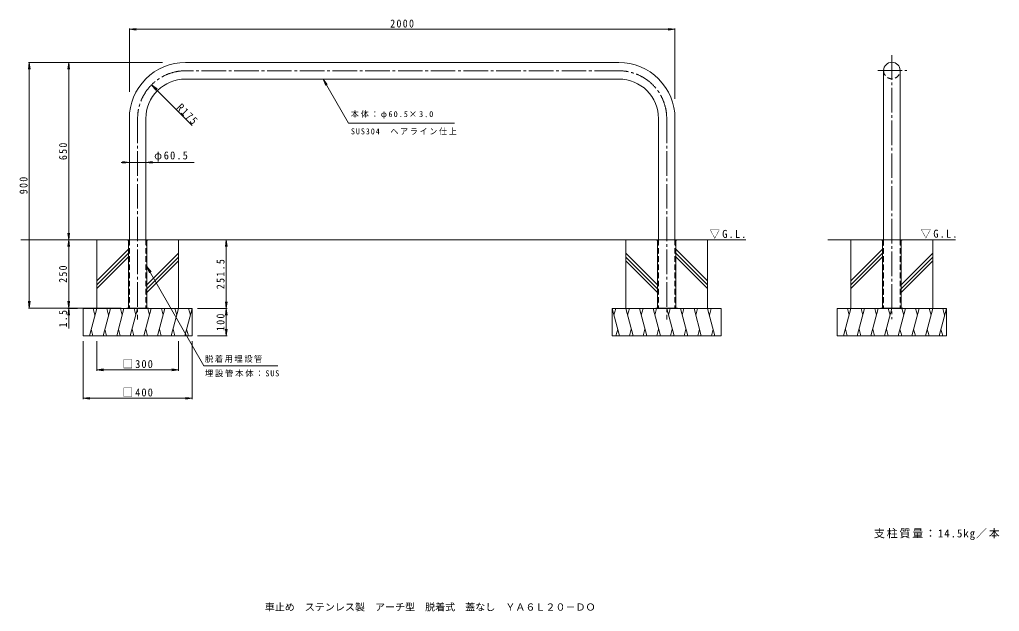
# Model space of a CAD drawing. Units: millimetres, scale not verified. Extents: x -1773 to 1818, y -1378 to 791.
import ezdxf
from ezdxf.enums import TextEntityAlignment as Align

# ---------------------------------------------------------------- set-up
doc = ezdxf.new("R2010")
doc.units = ezdxf.units.MM
doc.header["$LTSCALE"] = 10
doc.linetypes.add('CHAIN2', pattern=[12, 9, -1, 1, -1])
doc.linetypes.add('DASHED2', pattern=[3, 2, -1])
for name, color, linetype, lineweight in [('C-0', 4, 'Continuous', 9), ('C-1', 7, 'Continuous', 9), ('C-2', 3, 'Continuous', 9), ('C-3', 3, 'DASHED2', 9), ('C-4', 7, 'Continuous', 9), ('C-5', 7, 'Continuous', 9), ('C-E', 6, 'Continuous', 5)]:
    doc.layers.add(name, color=color, linetype=linetype, lineweight=lineweight)
doc.layers.add('F-5_F-5ﾚｲﾔ', color=2, linetype='Continuous')
doc.layers.add('F-F_F-Fﾚｲﾔ', color=2, linetype='Continuous')
doc.styles.add('ＭＳ ゴシック', font='')
doc.styles.get('ＭＳ ゴシック').set_extended_font_data('MS Gothic')

msp = doc.modelspace()

# ---------------------------------------------------------------- linework, layer by layer
at = {"layer": 'C-0', "color": 7, "linetype": 'CHAIN2'}
for p, q in [((1424.1, 660.6), (1424.1, -307.57)), ((423.79, 603.19), (-1165.71, 603.19)), ((1372.21, 604.08), (1479.24, 604.08)), ((-1340.71, 428.19), (-1340.71, -308.46)), ((598.79, 428.19), (598.79, -308.46))]:
    msp.add_line(p, q, dxfattribs=at)
at = {"layer": 'C-0'}
for p, q in [((-1378.21, -16.56), (-1340.71, -16.56)), ((-1378.21, -16.56), (-1378.21, -18.06)), ((-1378.21, -16.56), (-1378.21, -18.06)), ((-1374.71, -18.06), (-1378.21, -18.06)), ((-1374.71, -18.06), (-1374.71, -266.56)), ((-1303.21, -16.56), (-1340.71, -16.56)), ((-1306.71, -18.06), (-1306.71, -266.56)), ((-1303.21, -18.06), (-1306.71, -18.06)), ((-1303.21, -16.56), (-1303.21, -18.06)), ((561.29, -16.56), (598.79, -16.56)), ((561.29, -16.56), (561.29, -18.06)), ((561.29, -18.06), (564.79, -18.06)), ((564.79, -18.06), (564.79, -266.56)), ((636.29, -16.56), (598.79, -16.56)), ((632.79, -18.06), (632.79, -266.56)), ((632.79, -18.06), (636.29, -18.06)), ((636.29, -16.56), (636.29, -18.06)), ((636.29, -16.56), (636.29, -18.06)), ((1386.6, -16.56), (1386.6, -18.06)), ((1386.6, -16.56), (1386.6, -18.06)), ((1386.6, -16.56), (1461.6, -16.56)), ((1386.6, -18.06), (1390.1, -18.06)), ((1390.1, -18.06), (1390.1, -266.56)), ((1458.1, -18.06), (1458.1, -266.56)), ((1461.6, -18.06), (1458.1, -18.06)), ((1461.6, -16.56), (1461.6, -18.06))]:
    msp.add_line(p, q, dxfattribs=at)
at = {"layer": 'C-0', "linetype": 'DASHED2'}
for p, q in [((-1373.21, -18.06), (-1373.21, -266.56)), ((-1308.21, -18.06), (-1308.21, -266.56)), ((566.29, -18.06), (566.29, -266.56)), ((631.29, -18.06), (631.29, -266.56)), ((1391.6, -18.06), (1391.6, -266.56)), ((1456.6, -18.06), (1456.6, -266.56))]:
    msp.add_line(p, q, dxfattribs=at)
at = {"layer": 'C-0', "color": 7, "linetype": 'CHAIN2'}
for centre, start, end in [((-1165.71, 428.19), 89.99976, 180), ((423.79, 428.19), 0, 90.00024)]:
    msp.add_arc(centre, 175, start, end, dxfattribs=at)
at = {"layer": 'C-0', "linetype": 'DASHED2'}
for centre, start, end in [((-1374.71, -18.06), 0, 90), ((-1306.71, -18.06), 90, 180), ((564.79, -18.06), 0, 90), ((632.79, -18.06), 90, 180), ((1390.1, -18.06), 0, 90), ((1458.1, -18.06), 90, 180)]:
    msp.add_arc(centre, 1.5, start, end, dxfattribs=at)
at = {"layer": 'C-1', "color": 3}
for p, q in [((1393.85, 88.42), (1393.85, -16.56)), ((1454.35, 72.93), (1454.35, -16.56))]:
    msp.add_line(p, q, dxfattribs=at)
at = {"layer": 'C-1'}
for p, q in [((-1300.71, -266.56), (-1380.71, -266.56)), ((-1380.71, -266.56), (-1380.71, -268.06)), ((-1353.21, -266.56), (-1353.21, -268.06)), ((-1328.21, -266.56), (-1328.21, -268.06)), ((-1300.71, -266.56), (-1300.71, -268.06)), ((558.79, -266.56), (638.79, -266.56)), ((558.79, -266.56), (558.79, -268.06)), ((586.29, -266.56), (586.29, -268.06)), ((611.29, -266.56), (611.29, -268.06)), ((638.79, -266.56), (638.79, -268.06)), ((1384.1, -266.56), (1384.1, -268.06)), ((1464.1, -266.56), (1384.1, -266.56)), ((1411.6, -266.56), (1411.6, -268.06)), ((1436.6, -266.56), (1436.6, -268.06)), ((1464.1, -266.56), (1464.1, -268.06))]:
    msp.add_line(p, q, dxfattribs=at)
at = {"layer": 'C-2'}
for p, q in [((423.79, 633.44), (-1165.71, 633.44)), ((1393.85, 604.08), (1393.85, 54.06)), ((1454.35, 604.08), (1454.35, 54.12)), ((423.79, 572.94), (-1165.71, 572.94)), ((-1370.96, 428.19), (-1370.96, -16.56)), ((-1310.46, 428.19), (-1310.46, -16.56)), ((568.54, 428.19), (568.54, -16.56)), ((629.04, 428.19), (629.04, -16.56))]:
    msp.add_line(p, q, dxfattribs=at)
for centre, radius, start, end in [((-1165.71, 428.19), 205.25, 89.99977, 180), ((423.79, 428.19), 205.25, 0, 90.00023), ((1424.1, 604.08), 30.25, 0, 180), ((-1165.71, 428.19), 144.75, 89.9998, 180), ((423.79, 428.19), 144.75, 0, 90.0002)]:
    msp.add_arc(centre, radius, start, end, dxfattribs=at)
at = {"layer": 'C-2', "linetype": 'DASHED2'}
msp.add_arc((1424.1, 604.08), 30.25, 180.00047, 0.00047, dxfattribs=at)
at = {"layer": 'C-3'}
for p, q in [((-1370.96, -16.56), (-1370.96, -266.56)), ((-1310.46, -16.56), (-1310.46, -266.56)), ((568.54, -16.56), (568.54, -266.56)), ((629.04, -16.56), (629.04, -266.56)), ((1393.85, -16.56), (1393.85, -266.56)), ((1454.35, -16.56), (1454.35, -266.56))]:
    msp.add_line(p, q, dxfattribs=at)
at = {"layer": 'C-4'}
for p, q in [((-1370.96, 755.33), (-1346.17, 758.6)), ((-1370.96, 758.33), (-1370.96, 525.97)), ((-1370.96, 755.33), (629.04, 755.33)), ((-1370.96, 755.33), (-1346.17, 752.07)), ((629.04, 755.33), (604.26, 758.6)), ((629.04, 755.33), (604.26, 752.07)), ((629.04, 758.33), (629.04, 500.27)), ((-1737.9, 633.44), (-1741.16, 608.66)), ((-1740.9, 633.44), (-1248.99, 633.44)), ((-1737.9, 633.44), (-1737.9, -266.56)), ((-1737.9, 633.44), (-1734.63, 608.66)), ((-1593.13, 633.44), (-1596.4, 608.66)), ((-1593.13, 633.44), (-1593.13, -16.56)), ((-1593.13, 633.44), (-1589.87, 608.66)), ((-1289.45, 551.94), (-1269.62, 536.72)), ((-1133.36, 267.4), (-1401.42, 267.4)), ((-1370.96, 267.4), (-1395.74, 270.66)), ((-1370.96, 267.4), (-1395.74, 264.14)), ((-1370.96, 267.4), (-1370.96, 265.6)), ((-1310.46, 267.4), (-1285.67, 270.66)), ((-1310.46, 267.4), (-1310.46, 265.6)), ((-1310.46, 267.4), (-1285.67, 264.14)), ((-1593.13, -16.56), (-1596.4, 8.23)), ((-1593.13, -16.56), (-1589.87, 8.23)), ((-1593.13, -16.56), (-1596.4, -41.34)), ((-1593.13, -16.56), (-1589.87, -41.34)), ((-1593.13, -16.56), (-1593.13, -340.92)), ((-1015.79, -16.56), (-1019.05, -41.34)), ((-1015.79, -16.56), (-1015.79, -268.06)), ((-1015.79, -16.56), (-1012.52, -41.34)), ((-1737.9, -266.56), (-1741.16, -241.77)), ((-1737.9, -266.56), (-1734.63, -241.77)), ((-1593.13, -266.56), (-1596.4, -241.77)), ((-1593.13, -266.56), (-1589.87, -241.77)), ((-1015.79, -268.06), (-1019.05, -243.27)), ((-1015.79, -268.06), (-1012.52, -243.27)), ((-1740.9, -266.56), (-1400.71, -266.56)), ((-1593.13, -268.06), (-1596.4, -292.84)), ((-1596.13, -268.06), (-1560.71, -268.06)), ((-1593.13, -268.06), (-1589.87, -292.84)), ((-1012.79, -268.06), (-1120.71, -268.06)), ((-1015.79, -268.06), (-1019.05, -292.84)), ((-1015.79, -268.06), (-1015.79, -368.06)), ((-1015.79, -268.06), (-1012.52, -292.84)), ((-1015.79, -368.06), (-1019.05, -343.27)), ((-1015.79, -368.06), (-1012.52, -343.27)), ((-1540.71, -600.16), (-1540.71, -388.06)), ((-1490.71, -496.05), (-1490.71, -388.06)), ((-1190.71, -496.05), (-1190.71, -388.06)), ((-1140.71, -600.16), (-1140.71, -388.06)), ((-1012.79, -368.06), (-1120.71, -368.06)), ((-1490.71, -493.05), (-1465.92, -489.78)), ((-1490.71, -493.05), (-1190.71, -493.05)), ((-1490.71, -493.05), (-1465.92, -496.31)), ((-1190.71, -493.05), (-1215.49, -489.78)), ((-1190.71, -493.05), (-1215.49, -496.31)), ((-1540.71, -597.16), (-1515.92, -593.9)), ((-1540.71, -597.16), (-1140.71, -597.16)), ((-1540.71, -597.16), (-1515.92, -600.42)), ((-1140.71, -597.16), (-1165.49, -593.9)), ((-1140.71, -597.16), (-1165.49, -600.42))]:
    msp.add_line(p, q, dxfattribs=at)
msp.add_lwpolyline([(-1140.26, 402.65), (-1289.45, 551.94), (-1274.23, 532.1)], dxfattribs=at)
at = {"layer": 'C-5'}
for p, q in [((-660.9, 572.94), (-645.68, 553.11)), ((-660.9, 572.94), (-651.33, 549.85)), ((-660.9, 572.94), (-567.31, 410.85)), ((-567.31, 410.85), (-178.95, 410.85)), ((-1306.71, -113.7), (-1097.6, -478.49)), ((-1306.71, -113.7), (-1291.49, -133.53)), ((-1306.71, -113.7), (-1297.14, -136.8)), ((-826.69, -478.49), (-1097.6, -478.49))]:
    msp.add_line(p, q, dxfattribs=at)
at = {"layer": 'C-E'}
for p, q in [((-1378.21, -16.56), (-1769.14, -16.56)), ((-1490.71, -268.06), (-1490.71, -16.56)), ((-1303.21, -16.56), (561.29, -16.56)), ((-1190.71, -268.06), (-1190.71, -16.56)), ((448.79, -268.06), (448.79, -16.56)), ((636.29, -16.56), (888.62, -16.56)), ((748.79, -268.06), (748.79, -16.56)), ((1189.88, -16.56), (1386.6, -16.56)), ((1274.1, -268.06), (1274.1, -16.56)), ((1461.6, -16.56), (1657.5, -16.56)), ((1574.1, -268.06), (1574.1, -16.56)), ((-1374.71, -50.75), (-1490.71, -166.75)), ((-1374.71, -64.89), (-1490.71, -180.89)), ((-1190.71, -65.63), (-1306.71, -181.63)), ((448.79, -65.63), (564.79, -181.63)), ((632.79, -50.75), (748.79, -166.75)), ((632.79, -64.89), (748.79, -180.89)), ((1390.1, -50.75), (1274.1, -166.75)), ((1390.1, -64.89), (1274.1, -180.89)), ((1574.1, -65.63), (1458.1, -181.63)), ((-1374.71, -79.03), (-1490.71, -195.03)), ((-1190.71, -79.77), (-1306.71, -195.77)), ((-1190.71, -93.91), (-1306.71, -209.91)), ((448.79, -79.77), (564.79, -195.77)), ((448.79, -93.91), (564.79, -209.91)), ((632.79, -79.03), (748.79, -195.03)), ((1390.1, -79.03), (1274.1, -195.03)), ((1574.1, -79.77), (1458.1, -195.77)), ((1574.1, -93.91), (1458.1, -209.91)), ((-1540.71, -268.06), (-1140.71, -268.06)), ((-1540.71, -368.06), (-1540.71, -268.06)), ((-1490.71, -268.06), (-1517.5, -368.06)), ((-1503.76, -268.06), (-1497.23, -292.41)), ((-1440.71, -268.06), (-1467.5, -368.06)), ((-1453.76, -268.06), (-1447.23, -292.41)), ((-1390.71, -268.06), (-1417.5, -368.06)), ((-1403.76, -268.06), (-1397.23, -292.41)), ((-1340.71, -268.06), (-1367.5, -368.06)), ((-1353.76, -268.06), (-1347.23, -292.41)), ((-1290.71, -268.06), (-1317.5, -368.06)), ((-1303.76, -268.06), (-1297.23, -292.41)), ((-1240.71, -268.06), (-1267.5, -368.06)), ((-1253.76, -268.06), (-1247.23, -292.41)), ((-1190.71, -268.06), (-1217.5, -368.06)), ((-1203.76, -268.06), (-1197.23, -292.41)), ((-1140.71, -268.06), (-1167.5, -368.06)), ((-1153.76, -268.06), (-1147.23, -292.41)), ((-1140.71, -368.06), (-1140.71, -268.06)), ((398.79, -368.06), (398.79, -268.06)), ((798.79, -268.06), (398.79, -268.06)), ((398.79, -268.06), (425.59, -368.06)), ((411.84, -268.06), (405.32, -292.41)), ((448.79, -268.06), (475.59, -368.06)), ((461.84, -268.06), (455.32, -292.41)), ((498.79, -268.06), (525.59, -368.06)), ((511.84, -268.06), (505.32, -292.41)), ((548.79, -268.06), (575.59, -368.06)), ((561.84, -268.06), (555.32, -292.41)), ((598.79, -268.06), (625.59, -368.06)), ((611.84, -268.06), (605.32, -292.41)), ((648.79, -268.06), (675.59, -368.06)), ((661.84, -268.06), (655.32, -292.41)), ((698.79, -268.06), (725.59, -368.06)), ((711.84, -268.06), (705.32, -292.41)), ((748.79, -268.06), (775.59, -368.06)), ((761.84, -268.06), (755.32, -292.41)), ((798.79, -368.06), (798.79, -268.06)), ((1224.1, -268.06), (1624.1, -268.06)), ((1224.1, -368.06), (1224.1, -268.06)), ((1274.1, -268.06), (1247.31, -368.06)), ((1261.05, -268.06), (1267.58, -292.41)), ((1324.1, -268.06), (1297.31, -368.06)), ((1311.05, -268.06), (1317.58, -292.41)), ((1374.1, -268.06), (1347.31, -368.06)), ((1361.05, -268.06), (1367.58, -292.41)), ((1424.1, -268.06), (1397.31, -368.06)), ((1411.05, -268.06), (1417.58, -292.41)), ((1474.1, -268.06), (1447.31, -368.06)), ((1461.05, -268.06), (1467.58, -292.41)), ((1524.1, -268.06), (1497.31, -368.06)), ((1511.05, -268.06), (1517.58, -292.41)), ((1574.1, -268.06), (1547.31, -368.06)), ((1561.05, -268.06), (1567.58, -292.41)), ((1624.1, -268.06), (1597.31, -368.06)), ((1611.05, -268.06), (1617.58, -292.41)), ((1624.1, -368.06), (1624.1, -268.06)), ((-1504.45, -368.06), (-1510.98, -343.71)), ((-1454.45, -368.06), (-1460.98, -343.71)), ((-1404.45, -368.06), (-1410.98, -343.71)), ((-1354.45, -368.06), (-1360.98, -343.71)), ((-1304.45, -368.06), (-1310.98, -343.71)), ((-1254.45, -368.06), (-1260.98, -343.71)), ((-1204.45, -368.06), (-1210.98, -343.71)), ((-1154.45, -368.06), (-1160.98, -343.71)), ((412.54, -368.06), (419.06, -343.71)), ((462.54, -368.06), (469.06, -343.71)), ((512.54, -368.06), (519.06, -343.71)), ((562.54, -368.06), (569.06, -343.71)), ((612.54, -368.06), (619.06, -343.71)), ((662.54, -368.06), (669.06, -343.71)), ((712.54, -368.06), (719.06, -343.71)), ((762.54, -368.06), (769.06, -343.71)), ((1260.36, -368.06), (1253.83, -343.71)), ((1310.36, -368.06), (1303.83, -343.71)), ((1360.36, -368.06), (1353.83, -343.71)), ((1410.36, -368.06), (1403.83, -343.71)), ((1460.36, -368.06), (1453.83, -343.71)), ((1510.36, -368.06), (1503.83, -343.71)), ((1560.36, -368.06), (1553.83, -343.71)), ((1610.36, -368.06), (1603.83, -343.71)), ((-1540.71, -368.06), (-1140.71, -368.06)), ((798.79, -368.06), (398.79, -368.06)), ((1224.1, -368.06), (1624.1, -368.06))]:
    msp.add_line(p, q, dxfattribs=at)

# ---------------------------------------------------------------- texts
at = {"layer": 'C-4', "color": 2, "char_height": 29.33, "attachment_point": 7, "style": 'ＭＳ ゴシック'}
for s, insert in [('\\T1.28;\\W0.9;2000', (-414.71, 761.33)), ('\\T1.22;\\W0.95;φ60.5', (-1280, 270.4)), ('\\T1.21;\\W0.95;□300', (-1395.71, -487.05)), ('\\T1.21;\\W0.95;□400', (-1395.71, -591.16))]:
    msp.add_mtext(s, dxfattribs=dict(at, insert=insert))
for s, insert, rotation in [('\\T1.28;\\W0.9;R175', (-1200.5, 465), 315), ('\\T1.27;\\W0.9;650', (-1599.13, 275.94), 90), ('\\T1.27;\\W0.9;900', (-1743.9, 150.94), 90), ('\\T1.28;\\W0.9;251.5', (-1021.79, -197.31), 90), ('\\T1.27;\\W0.9;250', (-1599.13, -174.06), 90), ('\\T1.27;\\W0.9;1.5', (-1599.13, -337.41), 90), ('\\T1.27;\\W0.9;100', (-1021.79, -350.56), 90)]:
    msp.add_mtext(s, dxfattribs=dict(at, insert=insert, rotation=rotation))
at = {"layer": 'C-5', "char_height": 21.99, "attachment_point": 7, "style": 'ＭＳ ゴシック'}
for s, insert in [('\\T1.25;\\W0.95;本体：φ60.5×3.0', (-558.95, 427.45)), ('\\T1.22;\\W0.95;SUS304\u3000ヘアライン仕上', (-558.95, 367.71)), ('\\T1.17;脱着用埋設管', (-1094.03, -466.63)), ('\\T1.2;埋設管本体：SUS', (-1094.03, -519.43))]:
    msp.add_mtext(s, dxfattribs=dict(at, insert=insert))
at = {"layer": 'C-5', "color": 2, "char_height": 29.33, "attachment_point": 7, "style": 'ＭＳ ゴシック'}
for insert in [(755.91, -12.22), (1529.76, -11.33)]:
    msp.add_mtext('\\T1.22;\\W0.95;▽G.L.', dxfattribs=dict(at, insert=insert))
at = {"layer": 'F-5_F-5ﾚｲﾔ', "insert": (1358.49, -1116.84), "char_height": 29.33, "attachment_point": 7, "style": 'ＭＳ ゴシック'}
msp.add_mtext('\\T1.17;支柱質量：14.5kg／本', dxfattribs=at)
at = {"layer": 'F-F_F-Fﾚｲﾔ', "style": 'ＭＳ ゴシック', "width": 1.05}
msp.add_text('車止め\u3000ステンレス製\u3000アーチ型\u3000脱着式\u3000蓋なし\u3000ＹＡ６Ｌ２０－ＤＯ', height=25.66, dxfattribs=at).set_placement((-874.86, -1383.18), align=Align.BOTTOM_LEFT)

doc.saveas('drawing.dxf')
